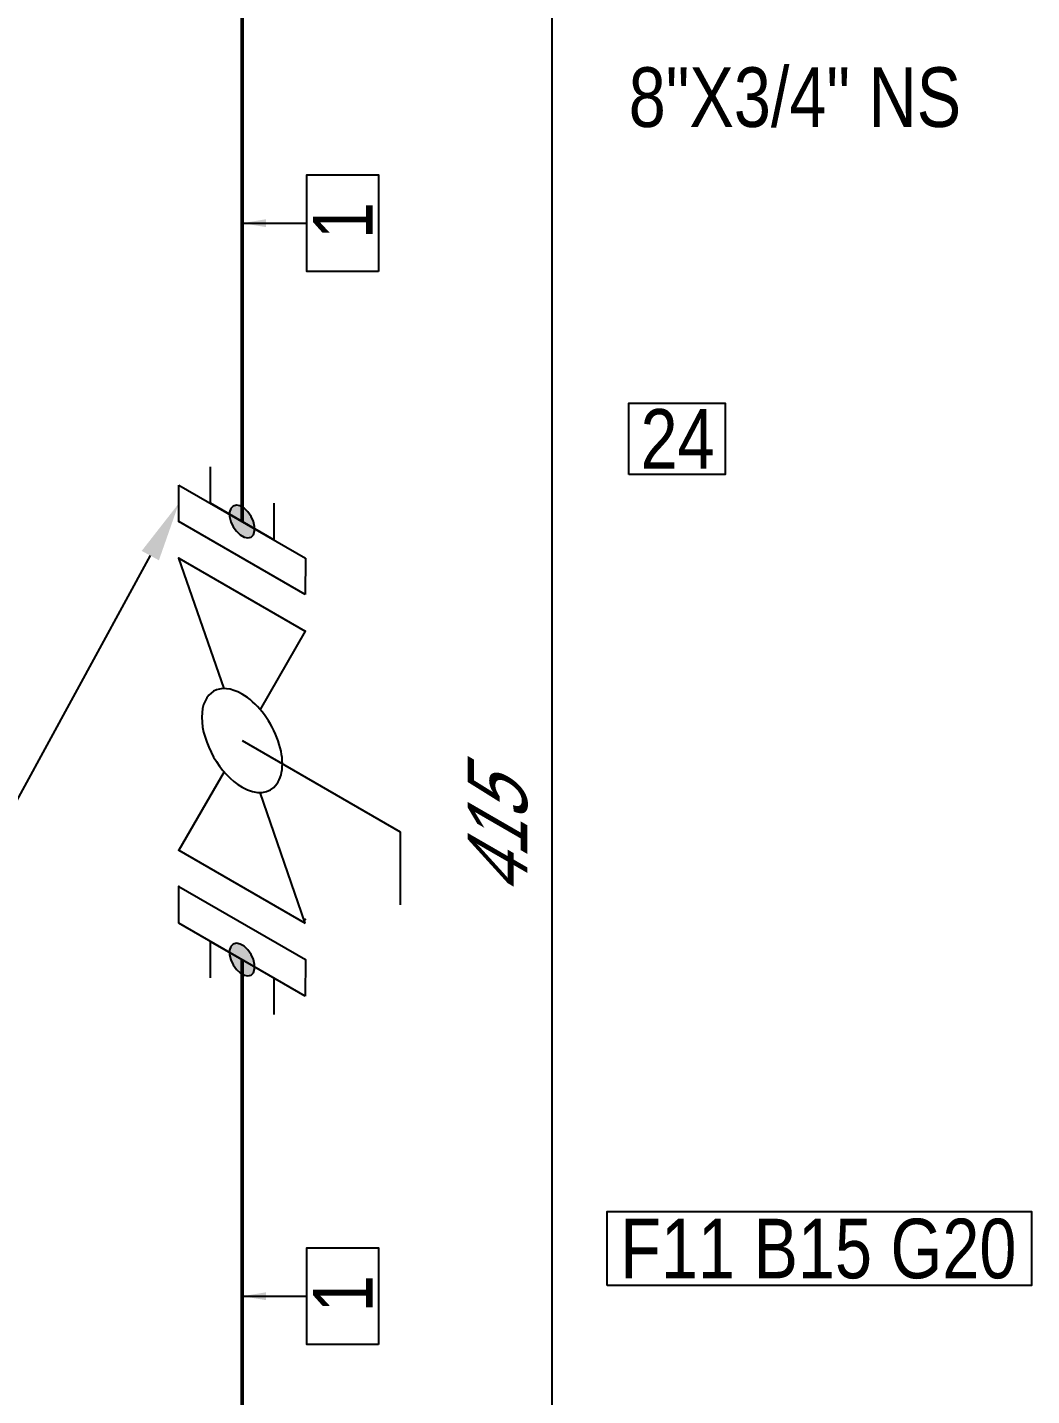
# Model space of a CAD drawing. Header units: millimetres. Extents: x 0 to 594, y 0 to 420.
# Drawn here: x 122.8 to 164.9, y 150.8 to 208.2 of the extents above; entities that cross this region are included whole.
import ezdxf
from ezdxf import colors
from ezdxf.entities.mleader import LeaderData, LeaderLine
from ezdxf.enums import TextEntityAlignment as Align
from ezdxf.math import Vec2, Vec3

# ---------------------------------------------------------------- set-up
doc = ezdxf.new("R2010")
doc.units = ezdxf.units.MM
doc.header["$LTSCALE"] = 0.25
for name, color, linetype in [('밸브', 4, 'Continuous'), ('용접', 1, 'Continuous'), ('주석', 7, 'Continuous'), ('치수', 1, 'Continuous')]:
    doc.layers.add(name, color=color, linetype=linetype)
doc.layers.add('파이프 작은 보어', color=30, linetype='Continuous', lineweight=50)
doc.styles.add('AdskIsoAnnotation', font='arial.ttf', dxfattribs={"width": 0.8, "height": 1})
doc.styles.add('AdskIsoMetric', font='arial.ttf', dxfattribs={"width": 0.8, "height": 2.5})
doc.styles.add('AdskIsoMetric-30', font='arial.ttf', dxfattribs={"width": 0.8, "height": 2.5})
doc.styles.add('AdskIsoMetric30', font='arial.ttf', dxfattribs={"width": 0.8, "oblique": 30, "height": 2.5})
doc.styles.get("Standard").update_dxf_attribs({"font": 'arial.ttf'})
doc.dimstyles.new('AdskIsoMetric', dxfattribs={"dimtxt": 2.5, "dimasz": 2.5, "dimexe": 1, "dimexo": 2, "dimgap": 0.8, "dimtad": 1, "dimdec": 0, "dimrnd": 1, "dimzin": 0, "dimdsep": 46, "dimtxsty": 'AdskIsoMetric', "dimcen": 0, "dimclrt": 7, "dimadec": 0, "dimazin": 0, "dimtfac": 1, "dimtdec": 0, "dimtmove": 1, "dimatfit": 3, "dimfxl": 0, "dimfrac": 2, "dimtolj": 1, "dimtzin": 0, "dimarcsym": 0})

# ---------------------------------------------------------------- blocks, each defined once
blk = doc.blocks.new('플랜지-1-IsoLeft')
at = {"color": 0, "linetype": 'ByBlock', "lineweight": -2}
blk.add_wipeout([(-0.1326, -0.1276), (-0.221, -0.0765), (0.1326, 0.1276), (0.221, 0.0765)], dxfattribs=at)
at = {"color": 0, "linetype": 'ByBlock', "lineweight": -2, "extrusion": (0, 0.816497, 0.57735)}
for p, q in [((-0.221, -0.0765), (0.1326, 0.1276)), ((0.1326, 0.1276), (0.221, 0.0765)), ((0.221, 0.0765), (-0.1326, -0.1276)), ((-0.1326, -0.1276), (-0.221, -0.0765))]:
    blk.add_line(p, q, dxfattribs=at)
at = {"color": 0, "linetype": 'ByBlock', "lineweight": -2}
blk.add_wipeout([(-0.1326, -0.1276), (-0.221, -0.0765), (0.1326, 0.1276), (0.221, 0.0765)], dxfattribs=at)
at = {"color": 0, "linetype": 'ByBlock', "lineweight": -2, "extrusion": (0, 0.816497, 0.57735)}
for p, q in [((-0.221, -0.0765), (0.1326, 0.1276)), ((0.1326, 0.1276), (0.221, 0.0765)), ((0.221, 0.0765), (-0.1326, -0.1276)), ((-0.1326, -0.1276), (-0.221, -0.0765))]:
    blk.add_line(p, q, dxfattribs=at)
blk = doc.blocks.new('개스킷-1-IsoLeft')
at = {"color": 0, "linetype": 'ByBlock', "lineweight": -2}
for p in [(0.1238, 0.1326), (0.221, 0.0765), (-0.221, -0.0765), (-0.1326, -0.1276)]:
    blk.add_point(p, dxfattribs=at)
blk = doc.blocks.new('볼 밸브-1-IsoLeft')
at = {"color": 0, "linetype": 'ByBlock', "lineweight": -2, "extrusion": (0, 0.816497, 0.57735)}
for p, q in [((-0.5303, 0.1021), (-0.1768, 0.3062)), ((-0.1768, 0.3062), (-0.0503, 0.0872)), ((-0.1511, 0.0289), (-0.5303, 0.1021)), ((0.5303, -0.1021), (0.151, -0.0291)), ((0.1125, -0.065), (0.1125, -0.065)), ((0.0503, -0.0872), (0.1768, -0.3062)), ((0.1768, -0.3062), (0.5303, -0.1021))]:
    blk.add_line(p, q, dxfattribs=at)
at = {"linetype": 'ByBlock'}
for start_param, end_param in [(2.356194, 5.497787), (-0.785398, 2.356194)]:
    blk.add_ellipse((0, 0), major_axis=(-0.1592, 0), ratio=0.57735, start_param=start_param, end_param=end_param, dxfattribs=at)
blk = doc.blocks.new('Operator_Lever-2-IsoLeft')
at = {"color": 0, "linetype": 'ByBlock', "lineweight": -2, "extrusion": (0, -0.816497, -0.57735)}
for p, q in [((0, 0), (0.4419, 0.2552)), ((0.4419, 0.2552), (0.6187, 0.1531))]:
    blk.add_line(p, q, dxfattribs=at)
blk = doc.blocks.new('*D70')
at = {"layer": 'Defpoints', "color": 0}
for p in [(131.785, 221.113), (131.785, 139.5), (144.776, 132)]:
    blk.add_point(p, dxfattribs=at)
at = {"layer": '치수', "color": 0, "lineweight": -2}
for p, q in [((133.785, 219.959), (145.776, 213.036)), ((144.776, 211.113), (144.776, 134.5)), ((133.785, 138.345), (145.776, 131.422))]:
    blk.add_line(p, q, dxfattribs=at)
at = {"layer": '치수', "color": 0}
for points in [[(144.359, 211.113), (145.192, 211.113), (144.776, 213.613)], [(144.359, 134.5), (145.192, 134.5), (144.776, 132)]]:
    blk.add_solid(points, dxfattribs=at)
at = {"layer": '치수', "color": 7, "insert": (142.509, 174.115), "char_height": 2.5, "attachment_point": 5, "rotation": 90, "style": 'AdskIsoMetric30'}
blk.add_mtext('\\A1;415', dxfattribs=at)
blk = doc.blocks.new('*D77')
at = {"layer": 'Defpoints', "color": 0}
for p in [(148.018, 230.485), (49.947, 198.864), (71.598, 186.364)]:
    blk.add_point(p, dxfattribs=at)
at = {"layer": '치수', "color": 0, "lineweight": -2}
for p, q in [((124.202, 241.735), (52.112, 200.114)), ((69.598, 187.519), (48.947, 199.441))]:
    blk.add_line(p, q, dxfattribs=at)
at = {"layer": '치수', "color": 0}
for points in [[(123.993, 242.096), (124.41, 241.374), (126.367, 242.985)], [(51.904, 200.475), (52.321, 199.753), (49.947, 198.864)]]:
    blk.add_solid(points, dxfattribs=at)
at = {"layer": '치수', "color": 7, "insert": (85.891, 222.233), "char_height": 2.5, "attachment_point": 5, "rotation": 30, "style": 'AdskIsoMetric-30'}
blk.add_mtext('\\A1;1040', dxfattribs=at)
blk = doc.blocks.new('SocketWeld-1-IsoLeft')
blk.add_hatch(color=256).paths.add_polyline_path([(-0.0294, -0.0234), (-0.0291, -0.0234), (-0.0288, -0.0235), (-0.0285, -0.0236), (-0.0283, -0.0237), (-0.028, -0.0238), (-0.0277, -0.0239), (-0.0274, -0.0239), (-0.0271, -0.024), (-0.0268, -0.0241), (-0.0265, -0.0242), (-0.0263, -0.0243), (-0.026, -0.0244), (-0.0257, -0.0244), (-0.0254, -0.0245), (-0.0251, -0.0246), (-0.0248, -0.0247), (-0.0246, -0.0248), (-0.0243, -0.0249), (-0.024, -0.0249), (-0.0237, -0.025), (-0.0234, -0.0251), (-0.0231, -0.0252), (-0.0228, -0.0253), (-0.0226, -0.0254), (-0.0223, -0.0254), (-0.022, -0.0255), (-0.0217, -0.0256), (-0.0214, -0.0257), (-0.0211, -0.0258), (-0.0209, -0.0259), (-0.0206, -0.0259), (-0.0203, -0.026), (-0.02, -0.0261), (-0.0197, -0.0262), (-0.0194, -0.0263), (-0.0191, -0.0264), (-0.0189, -0.0265), (-0.0186, -0.0265), (-0.0183, -0.0266), (-0.018, -0.0267), (-0.0177, -0.0268), (-0.0174, -0.0269), (-0.0172, -0.027), (-0.0169, -0.027), (-0.0166, -0.0271), (-0.0163, -0.0272), (-0.016, -0.0273), (-0.0157, -0.0274), (-0.0155, -0.0275), (-0.0155, -0.0275), (-0.0151, -0.0275), (-0.0148, -0.0275), (-0.0145, -0.0275), (-0.0142, -0.0276), (-0.0139, -0.0276), (-0.0136, -0.0276), (-0.0132, -0.0277), (-0.0129, -0.0277), (-0.0126, -0.0277), (-0.0123, -0.0277), (-0.012, -0.0278), (-0.0117, -0.0278), (-0.0114, -0.0278), (-0.011, -0.0279), (-0.0107, -0.0279), (-0.0104, -0.0279), (-0.0101, -0.0279), (-0.0098, -0.028), (-0.0095, -0.028), (-0.0091, -0.028), (-0.0088, -0.0281), (-0.0085, -0.0281), (-0.0082, -0.0281), (-0.0079, -0.0281), (-0.0076, -0.0282), (-0.0073, -0.0282), (-0.0069, -0.0282), (-0.0066, -0.0283), (-0.0063, -0.0283), (-0.006, -0.0283), (-0.0057, -0.0283), (-0.0054, -0.0284), (-0.005, -0.0284), (-0.0047, -0.0284), (-0.0044, -0.0285), (-0.0041, -0.0285), (-0.0038, -0.0285), (-0.0035, -0.0286), (-0.0032, -0.0286), (-0.0028, -0.0286), (-0.0025, -0.0286), (-0.0022, -0.0287), (-0.0019, -0.0287), (-0.0016, -0.0287), (-0.0013, -0.0288), (-0.0009, -0.0288), (-0.0006, -0.0288), (-0.0003, -0.0288), (0, -0.0289), (0, -0.0289), (0.0003, -0.0288), (0.0006, -0.0288), (0.0009, -0.0288), (0.0013, -0.0288), (0.0016, -0.0287), (0.0019, -0.0287), (0.0022, -0.0287), (0.0025, -0.0286), (0.0028, -0.0286), (0.0032, -0.0286), (0.0035, -0.0286), (0.0038, -0.0285), (0.0041, -0.0285), (0.0044, -0.0285), (0.0047, -0.0284), (0.005, -0.0284), (0.0054, -0.0284), (0.0057, -0.0283), (0.006, -0.0283), (0.0063, -0.0283), (0.0066, -0.0283), (0.0069, -0.0282), (0.0073, -0.0282), (0.0076, -0.0282), (0.0079, -0.0281), (0.0082, -0.0281), (0.0085, -0.0281), (0.0088, -0.0281), (0.0091, -0.028), (0.0095, -0.028), (0.0098, -0.028), (0.0101, -0.0279), (0.0104, -0.0279), (0.0107, -0.0279), (0.011, -0.0279), (0.0114, -0.0278), (0.0117, -0.0278), (0.012, -0.0278), (0.0123, -0.0277), (0.0126, -0.0277), (0.0129, -0.0277), (0.0132, -0.0277), (0.0136, -0.0276), (0.0139, -0.0276), (0.0142, -0.0276), (0.0145, -0.0275), (0.0148, -0.0275), (0.0151, -0.0275), (0.0155, -0.0275), (0.0155, -0.0275), (0.0157, -0.0274), (0.016, -0.0273), (0.0163, -0.0272), (0.0166, -0.0271), (0.0169, -0.027), (0.0172, -0.027), (0.0174, -0.0269), (0.0177, -0.0268), (0.018, -0.0267), (0.0183, -0.0266), (0.0186, -0.0265), (0.0189, -0.0265), (0.0191, -0.0264), (0.0194, -0.0263), (0.0197, -0.0262), (0.02, -0.0261), (0.0203, -0.026), (0.0206, -0.0259), (0.0209, -0.0259), (0.0211, -0.0258), (0.0214, -0.0257), (0.0217, -0.0256), (0.022, -0.0255), (0.0223, -0.0254), (0.0226, -0.0254), (0.0228, -0.0253), (0.0231, -0.0252), (0.0234, -0.0251), (0.0237, -0.025), (0.024, -0.0249), (0.0243, -0.0249), (0.0246, -0.0248), (0.0248, -0.0247), (0.0251, -0.0246), (0.0254, -0.0245), (0.0257, -0.0244), (0.026, -0.0244), (0.0263, -0.0243), (0.0265, -0.0242), (0.0268, -0.0241), (0.0271, -0.024), (0.0274, -0.0239), (0.0277, -0.0239), (0.028, -0.0238), (0.0283, -0.0237), (0.0285, -0.0236), (0.0288, -0.0235), (0.0291, -0.0234), (0.0294, -0.0234), (0.0294, -0.0234), (0.0296, -0.0232), (0.0298, -0.0231), (0.0301, -0.023), (0.0303, -0.0228), (0.0305, -0.0227), (0.0307, -0.0226), (0.031, -0.0224), (0.0312, -0.0223), (0.0314, -0.0222), (0.0316, -0.0221), (0.0319, -0.0219), (0.0321, -0.0218), (0.0323, -0.0217), (0.0325, -0.0215), (0.0328, -0.0214), (0.033, -0.0213), (0.0332, -0.0211), (0.0335, -0.021), (0.0337, -0.0209), (0.0339, -0.0207), (0.0341, -0.0206), (0.0344, -0.0205), (0.0346, -0.0204), (0.0348, -0.0202), (0.035, -0.0201), (0.0353, -0.02), (0.0355, -0.0198), (0.0357, -0.0197), (0.0359, -0.0196), (0.0362, -0.0194), (0.0364, -0.0193), (0.0366, -0.0192), (0.0368, -0.0191), (0.0371, -0.0189), (0.0373, -0.0188), (0.0375, -0.0187), (0.0377, -0.0185), (0.038, -0.0184), (0.0382, -0.0183), (0.0384, -0.0181), (0.0386, -0.018), (0.0389, -0.0179), (0.0391, -0.0177), (0.0393, -0.0176), (0.0395, -0.0175), (0.0398, -0.0174), (0.04, -0.0172), (0.0402, -0.0171), (0.0405, -0.017), (0.0405, -0.017), (0.0406, -0.0168), (0.0407, -0.0166), (0.0409, -0.0165), (0.041, -0.0163), (0.0412, -0.0161), (0.0413, -0.016), (0.0415, -0.0158), (0.0416, -0.0157), (0.0418, -0.0155), (0.0419, -0.0153), (0.042, -0.0152), (0.0422, -0.015), (0.0423, -0.0148), (0.0425, -0.0147), (0.0426, -0.0145), (0.0428, -0.0143), (0.0429, -0.0142), (0.0431, -0.014), (0.0432, -0.0138), (0.0433, -0.0137), (0.0435, -0.0135), (0.0436, -0.0134), (0.0438, -0.0132), (0.0439, -0.013), (0.0441, -0.0129), (0.0442, -0.0127), (0.0444, -0.0125), (0.0445, -0.0124), (0.0447, -0.0122), (0.0448, -0.012), (0.0449, -0.0119), (0.0451, -0.0117), (0.0452, -0.0115), (0.0454, -0.0114), (0.0455, -0.0112), (0.0457, -0.0111), (0.0458, -0.0109), (0.046, -0.0107), (0.0461, -0.0106), (0.0462, -0.0104), (0.0464, -0.0102), (0.0465, -0.0101), (0.0467, -0.0099), (0.0468, -0.0097), (0.047, -0.0096), (0.0471, -0.0094), (0.0473, -0.0092), (0.0474, -0.0091), (0.0476, -0.0089), (0.0476, -0.0089), (0.0476, -0.0087), (0.0477, -0.0086), (0.0477, -0.0084), (0.0478, -0.0082), (0.0478, -0.008), (0.0479, -0.0078), (0.0479, -0.0076), (0.048, -0.0075), (0.048, -0.0073), (0.0481, -0.0071), (0.0481, -0.0069), (0.0482, -0.0067), (0.0482, -0.0066), (0.0483, -0.0064), (0.0483, -0.0062), (0.0484, -0.006), (0.0484, -0.0058), (0.0485, -0.0056), (0.0485, -0.0055), (0.0486, -0.0053), (0.0486, -0.0051), (0.0487, -0.0049), (0.0487, -0.0047), (0.0488, -0.0046), (0.0488, -0.0044), (0.0489, -0.0042), (0.0489, -0.004), (0.049, -0.0038), (0.049, -0.0036), (0.0491, -0.0035), (0.0491, -0.0033), (0.0492, -0.0031), (0.0492, -0.0029), (0.0493, -0.0027), (0.0493, -0.0025), (0.0494, -0.0024), (0.0494, -0.0022), (0.0495, -0.002), (0.0495, -0.0018), (0.0496, -0.0016), (0.0496, -0.0015), (0.0497, -0.0013), (0.0497, -0.0011), (0.0498, -0.0009), (0.0498, -0.0007), (0.0499, -0.0005), (0.0499, -0.0004), (0.05, -0.0002), (0.05, 0), (0.05, 0), (0.05, 0.0002), (0.0499, 0.0004), (0.0499, 0.0005), (0.0498, 0.0007), (0.0498, 0.0009), (0.0497, 0.0011), (0.0497, 0.0013), (0.0496, 0.0015), (0.0496, 0.0016), (0.0495, 0.0018), (0.0495, 0.002), (0.0494, 0.0022), (0.0494, 0.0024), (0.0493, 0.0025), (0.0493, 0.0027), (0.0492, 0.0029), (0.0492, 0.0031), (0.0491, 0.0033), (0.0491, 0.0035), (0.049, 0.0036), (0.049, 0.0038), (0.0489, 0.004), (0.0489, 0.0042), (0.0488, 0.0044), (0.0488, 0.0046), (0.0487, 0.0047), (0.0487, 0.0049), (0.0486, 0.0051), (0.0486, 0.0053), (0.0485, 0.0055), (0.0485, 0.0056), (0.0484, 0.0058), (0.0484, 0.006), (0.0483, 0.0062), (0.0483, 0.0064), (0.0482, 0.0066), (0.0482, 0.0067), (0.0481, 0.0069), (0.0481, 0.0071), (0.048, 0.0073), (0.048, 0.0075), (0.0479, 0.0076), (0.0479, 0.0078), (0.0478, 0.008), (0.0478, 0.0082), (0.0477, 0.0084), (0.0477, 0.0086), (0.0476, 0.0087), (0.0476, 0.0089), (0.0476, 0.0089), (0.0474, 0.0091), (0.0473, 0.0092), (0.0471, 0.0094), (0.047, 0.0096), (0.0468, 0.0097), (0.0467, 0.0099), (0.0465, 0.0101), (0.0464, 0.0102), (0.0462, 0.0104), (0.0461, 0.0106), (0.046, 0.0107), (0.0458, 0.0109), (0.0457, 0.0111), (0.0455, 0.0112), (0.0454, 0.0114), (0.0452, 0.0115), (0.0451, 0.0117), (0.0449, 0.0119), (0.0448, 0.012), (0.0447, 0.0122), (0.0445, 0.0124), (0.0444, 0.0125), (0.0442, 0.0127), (0.0441, 0.0129), (0.0439, 0.013), (0.0438, 0.0132), (0.0436, 0.0134), (0.0435, 0.0135), (0.0433, 0.0137), (0.0432, 0.0138), (0.0431, 0.014), (0.0429, 0.0142), (0.0428, 0.0143), (0.0426, 0.0145), (0.0425, 0.0147), (0.0423, 0.0148), (0.0422, 0.015), (0.042, 0.0152), (0.0419, 0.0153), (0.0418, 0.0155), (0.0416, 0.0157), (0.0415, 0.0158), (0.0413, 0.016), (0.0412, 0.0161), (0.041, 0.0163), (0.0409, 0.0165), (0.0407, 0.0166), (0.0406, 0.0168), (0.0405, 0.017), (0.0405, 0.017), (0.0402, 0.0171), (0.04, 0.0172), (0.0398, 0.0174), (0.0395, 0.0175), (0.0393, 0.0176), (0.0391, 0.0177), (0.0389, 0.0179), (0.0386, 0.018), (0.0384, 0.0181), (0.0382, 0.0183), (0.038, 0.0184), (0.0377, 0.0185), (0.0375, 0.0187), (0.0373, 0.0188), (0.0371, 0.0189), (0.0368, 0.0191), (0.0366, 0.0192), (0.0364, 0.0193), (0.0362, 0.0194), (0.0359, 0.0196), (0.0357, 0.0197), (0.0355, 0.0198), (0.0353, 0.02), (0.035, 0.0201), (0.0348, 0.0202), (0.0346, 0.0204), (0.0344, 0.0205), (0.0341, 0.0206), (0.0339, 0.0207), (0.0337, 0.0209), (0.0335, 0.021), (0.0332, 0.0211), (0.033, 0.0213), (0.0328, 0.0214), (0.0325, 0.0215), (0.0323, 0.0217), (0.0321, 0.0218), (0.0319, 0.0219), (0.0316, 0.0221), (0.0314, 0.0222), (0.0312, 0.0223), (0.031, 0.0224), (0.0307, 0.0226), (0.0305, 0.0227), (0.0303, 0.0228), (0.0301, 0.023), (0.0298, 0.0231), (0.0296, 0.0232), (0.0294, 0.0234), (0.0294, 0.0234), (0.0291, 0.0234), (0.0288, 0.0235), (0.0285, 0.0236), (0.0283, 0.0237), (0.028, 0.0238), (0.0277, 0.0239), (0.0274, 0.0239), (0.0271, 0.024), (0.0268, 0.0241), (0.0265, 0.0242), (0.0263, 0.0243), (0.026, 0.0244), (0.0257, 0.0244), (0.0254, 0.0245), (0.0251, 0.0246), (0.0248, 0.0247), (0.0246, 0.0248), (0.0243, 0.0249), (0.024, 0.0249), (0.0237, 0.025), (0.0234, 0.0251), (0.0231, 0.0252), (0.0228, 0.0253), (0.0226, 0.0254), (0.0223, 0.0254), (0.022, 0.0255), (0.0217, 0.0256), (0.0214, 0.0257), (0.0211, 0.0258), (0.0209, 0.0259), (0.0206, 0.0259), (0.0203, 0.026), (0.02, 0.0261), (0.0197, 0.0262), (0.0194, 0.0263), (0.0191, 0.0264), (0.0189, 0.0265), (0.0186, 0.0265), (0.0183, 0.0266), (0.018, 0.0267), (0.0177, 0.0268), (0.0174, 0.0269), (0.0172, 0.027), (0.0169, 0.027), (0.0166, 0.0271), (0.0163, 0.0272), (0.016, 0.0273), (0.0157, 0.0274), (0.0155, 0.0275), (0.0155, 0.0275), (0.0151, 0.0275), (0.0148, 0.0275), (0.0145, 0.0275), (0.0142, 0.0276), (0.0139, 0.0276), (0.0136, 0.0276), (0.0132, 0.0277), (0.0129, 0.0277), (0.0126, 0.0277), (0.0123, 0.0277), (0.012, 0.0278), (0.0117, 0.0278), (0.0114, 0.0278), (0.011, 0.0279), (0.0107, 0.0279), (0.0104, 0.0279), (0.0101, 0.0279), (0.0098, 0.028), (0.0095, 0.028), (0.0091, 0.028), (0.0088, 0.0281), (0.0085, 0.0281), (0.0082, 0.0281), (0.0079, 0.0281), (0.0076, 0.0282), (0.0073, 0.0282), (0.0069, 0.0282), (0.0066, 0.0283), (0.0063, 0.0283), (0.006, 0.0283), (0.0057, 0.0283), (0.0054, 0.0284), (0.005, 0.0284), (0.0047, 0.0284), (0.0044, 0.0285), (0.0041, 0.0285), (0.0038, 0.0285), (0.0035, 0.0286), (0.0032, 0.0286), (0.0028, 0.0286), (0.0025, 0.0286), (0.0022, 0.0287), (0.0019, 0.0287), (0.0016, 0.0287), (0.0013, 0.0288), (0.0009, 0.0288), (0.0006, 0.0288), (0.0003, 0.0288), (0, 0.0289), (0, 0.0289), (-0.0003, 0.0288), (-0.0006, 0.0288), (-0.0009, 0.0288), (-0.0013, 0.0288), (-0.0016, 0.0287), (-0.0019, 0.0287), (-0.0022, 0.0287), (-0.0025, 0.0286), (-0.0028, 0.0286), (-0.0032, 0.0286), (-0.0035, 0.0286), (-0.0038, 0.0285), (-0.0041, 0.0285), (-0.0044, 0.0285), (-0.0047, 0.0284), (-0.005, 0.0284), (-0.0054, 0.0284), (-0.0057, 0.0283), (-0.006, 0.0283), (-0.0063, 0.0283), (-0.0066, 0.0283), (-0.0069, 0.0282), (-0.0073, 0.0282), (-0.0076, 0.0282), (-0.0079, 0.0281), (-0.0082, 0.0281), (-0.0085, 0.0281), (-0.0088, 0.0281), (-0.0091, 0.028), (-0.0095, 0.028), (-0.0098, 0.028), (-0.0101, 0.0279), (-0.0104, 0.0279), (-0.0107, 0.0279), (-0.011, 0.0279), (-0.0114, 0.0278), (-0.0117, 0.0278), (-0.012, 0.0278), (-0.0123, 0.0277), (-0.0126, 0.0277), (-0.0129, 0.0277), (-0.0132, 0.0277), (-0.0136, 0.0276), (-0.0139, 0.0276), (-0.0142, 0.0276), (-0.0145, 0.0275), (-0.0148, 0.0275), (-0.0151, 0.0275), (-0.0155, 0.0275), (-0.0155, 0.0275), (-0.0157, 0.0274), (-0.016, 0.0273), (-0.0163, 0.0272), (-0.0166, 0.0271), (-0.0169, 0.027), (-0.0172, 0.027), (-0.0174, 0.0269), (-0.0177, 0.0268), (-0.018, 0.0267), (-0.0183, 0.0266), (-0.0186, 0.0265), (-0.0189, 0.0265), (-0.0191, 0.0264), (-0.0194, 0.0263), (-0.0197, 0.0262), (-0.02, 0.0261), (-0.0203, 0.026), (-0.0206, 0.0259), (-0.0209, 0.0259), (-0.0211, 0.0258), (-0.0214, 0.0257), (-0.0217, 0.0256), (-0.022, 0.0255), (-0.0223, 0.0254), (-0.0226, 0.0254), (-0.0228, 0.0253), (-0.0231, 0.0252), (-0.0234, 0.0251), (-0.0237, 0.025), (-0.024, 0.0249), (-0.0243, 0.0249), (-0.0246, 0.0248), (-0.0248, 0.0247), (-0.0251, 0.0246), (-0.0254, 0.0245), (-0.0257, 0.0244), (-0.026, 0.0244), (-0.0263, 0.0243), (-0.0265, 0.0242), (-0.0268, 0.0241), (-0.0271, 0.024), (-0.0274, 0.0239), (-0.0277, 0.0239), (-0.028, 0.0238), (-0.0283, 0.0237), (-0.0285, 0.0236), (-0.0288, 0.0235), (-0.0291, 0.0234), (-0.0294, 0.0234), (-0.0294, 0.0234), (-0.0296, 0.0232), (-0.0298, 0.0231), (-0.0301, 0.023), (-0.0303, 0.0228), (-0.0305, 0.0227), (-0.0307, 0.0226), (-0.031, 0.0224), (-0.0312, 0.0223), (-0.0314, 0.0222), (-0.0316, 0.0221), (-0.0319, 0.0219), (-0.0321, 0.0218), (-0.0323, 0.0217), (-0.0325, 0.0215), (-0.0328, 0.0214), (-0.033, 0.0213), (-0.0332, 0.0211), (-0.0335, 0.021), (-0.0337, 0.0209), (-0.0339, 0.0207), (-0.0341, 0.0206), (-0.0344, 0.0205), (-0.0346, 0.0204), (-0.0348, 0.0202), (-0.035, 0.0201), (-0.0353, 0.02), (-0.0355, 0.0198), (-0.0357, 0.0197), (-0.0359, 0.0196), (-0.0362, 0.0194), (-0.0364, 0.0193), (-0.0366, 0.0192), (-0.0368, 0.0191), (-0.0371, 0.0189), (-0.0373, 0.0188), (-0.0375, 0.0187), (-0.0377, 0.0185), (-0.038, 0.0184), (-0.0382, 0.0183), (-0.0384, 0.0181), (-0.0386, 0.018), (-0.0389, 0.0179), (-0.0391, 0.0177), (-0.0393, 0.0176), (-0.0395, 0.0175), (-0.0398, 0.0174), (-0.04, 0.0172), (-0.0402, 0.0171), (-0.0405, 0.017), (-0.0405, 0.017), (-0.0406, 0.0168), (-0.0407, 0.0166), (-0.0409, 0.0165), (-0.041, 0.0163), (-0.0412, 0.0161), (-0.0413, 0.016), (-0.0415, 0.0158), (-0.0416, 0.0157), (-0.0418, 0.0155), (-0.0419, 0.0153), (-0.042, 0.0152), (-0.0422, 0.015), (-0.0423, 0.0148), (-0.0425, 0.0147), (-0.0426, 0.0145), (-0.0428, 0.0143), (-0.0429, 0.0142), (-0.0431, 0.014), (-0.0432, 0.0138), (-0.0433, 0.0137), (-0.0435, 0.0135), (-0.0436, 0.0134), (-0.0438, 0.0132), (-0.0439, 0.013), (-0.0441, 0.0129), (-0.0442, 0.0127), (-0.0444, 0.0125), (-0.0445, 0.0124), (-0.0447, 0.0122), (-0.0448, 0.012), (-0.0449, 0.0119), (-0.0451, 0.0117), (-0.0452, 0.0115), (-0.0454, 0.0114), (-0.0455, 0.0112), (-0.0457, 0.0111), (-0.0458, 0.0109), (-0.046, 0.0107), (-0.0461, 0.0106), (-0.0462, 0.0104), (-0.0464, 0.0102), (-0.0465, 0.0101), (-0.0467, 0.0099), (-0.0468, 0.0097), (-0.047, 0.0096), (-0.0471, 0.0094), (-0.0473, 0.0092), (-0.0474, 0.0091), (-0.0476, 0.0089), (-0.0476, 0.0089), (-0.0476, 0.0087), (-0.0477, 0.0086), (-0.0477, 0.0084), (-0.0478, 0.0082), (-0.0478, 0.008), (-0.0479, 0.0078), (-0.0479, 0.0076), (-0.048, 0.0075), (-0.048, 0.0073), (-0.0481, 0.0071), (-0.0481, 0.0069), (-0.0482, 0.0067), (-0.0482, 0.0066), (-0.0483, 0.0064), (-0.0483, 0.0062), (-0.0484, 0.006), (-0.0484, 0.0058), (-0.0485, 0.0056), (-0.0485, 0.0055), (-0.0486, 0.0053), (-0.0486, 0.0051), (-0.0487, 0.0049), (-0.0487, 0.0047), (-0.0488, 0.0046), (-0.0488, 0.0044), (-0.0489, 0.0042), (-0.0489, 0.004), (-0.049, 0.0038), (-0.049, 0.0036), (-0.0491, 0.0035), (-0.0491, 0.0033), (-0.0492, 0.0031), (-0.0492, 0.0029), (-0.0493, 0.0027), (-0.0493, 0.0025), (-0.0494, 0.0024), (-0.0494, 0.0022), (-0.0495, 0.002), (-0.0495, 0.0018), (-0.0496, 0.0016), (-0.0496, 0.0015), (-0.0497, 0.0013), (-0.0497, 0.0011), (-0.0498, 0.0009), (-0.0498, 0.0007), (-0.0499, 0.0005), (-0.0499, 0.0004), (-0.05, 0.0002), (-0.05, 0), (-0.05, 0), (-0.05, -0.0002), (-0.0499, -0.0004), (-0.0499, -0.0005), (-0.0498, -0.0007), (-0.0498, -0.0009), (-0.0497, -0.0011), (-0.0497, -0.0013), (-0.0496, -0.0015), (-0.0496, -0.0016), (-0.0495, -0.0018), (-0.0495, -0.002), (-0.0494, -0.0022), (-0.0494, -0.0024), (-0.0493, -0.0025), (-0.0493, -0.0027), (-0.0492, -0.0029), (-0.0492, -0.0031), (-0.0491, -0.0033), (-0.0491, -0.0035), (-0.049, -0.0036), (-0.049, -0.0038), (-0.0489, -0.004), (-0.0489, -0.0042), (-0.0488, -0.0044), (-0.0488, -0.0046), (-0.0487, -0.0047), (-0.0487, -0.0049), (-0.0486, -0.0051), (-0.0486, -0.0053), (-0.0485, -0.0055), (-0.0485, -0.0056), (-0.0484, -0.0058), (-0.0484, -0.006), (-0.0483, -0.0062), (-0.0483, -0.0064), (-0.0482, -0.0066), (-0.0482, -0.0067), (-0.0481, -0.0069), (-0.0481, -0.0071), (-0.048, -0.0073), (-0.048, -0.0075), (-0.0479, -0.0076), (-0.0479, -0.0078), (-0.0478, -0.008), (-0.0478, -0.0082), (-0.0477, -0.0084), (-0.0477, -0.0086), (-0.0476, -0.0087), (-0.0476, -0.0089), (-0.0476, -0.0089), (-0.0474, -0.0091), (-0.0473, -0.0092), (-0.0471, -0.0094), (-0.047, -0.0096), (-0.0468, -0.0097), (-0.0467, -0.0099), (-0.0465, -0.0101), (-0.0464, -0.0102), (-0.0462, -0.0104), (-0.0461, -0.0106), (-0.046, -0.0107), (-0.0458, -0.0109), (-0.0457, -0.0111), (-0.0455, -0.0112), (-0.0454, -0.0114), (-0.0452, -0.0115), (-0.0451, -0.0117), (-0.0449, -0.0119), (-0.0448, -0.012), (-0.0447, -0.0122), (-0.0445, -0.0124), (-0.0444, -0.0125), (-0.0442, -0.0127), (-0.0441, -0.0129), (-0.0439, -0.013), (-0.0438, -0.0132), (-0.0436, -0.0134), (-0.0435, -0.0135), (-0.0433, -0.0137), (-0.0432, -0.0138), (-0.0431, -0.014), (-0.0429, -0.0142), (-0.0428, -0.0143), (-0.0426, -0.0145), (-0.0425, -0.0147), (-0.0423, -0.0148), (-0.0422, -0.015), (-0.042, -0.0152), (-0.0419, -0.0153), (-0.0418, -0.0155), (-0.0416, -0.0157), (-0.0415, -0.0158), (-0.0413, -0.016), (-0.0412, -0.0161), (-0.041, -0.0163), (-0.0409, -0.0165), (-0.0407, -0.0166), (-0.0406, -0.0168), (-0.0405, -0.017), (-0.0405, -0.017), (-0.0402, -0.0171), (-0.04, -0.0172), (-0.0398, -0.0174), (-0.0395, -0.0175), (-0.0393, -0.0176), (-0.0391, -0.0177), (-0.0389, -0.0179), (-0.0386, -0.018), (-0.0384, -0.0181), (-0.0382, -0.0183), (-0.038, -0.0184), (-0.0377, -0.0185), (-0.0375, -0.0187), (-0.0373, -0.0188), (-0.0371, -0.0189), (-0.0368, -0.0191), (-0.0366, -0.0192), (-0.0364, -0.0193), (-0.0362, -0.0194), (-0.0359, -0.0196), (-0.0357, -0.0197), (-0.0355, -0.0198), (-0.0353, -0.02), (-0.035, -0.0201), (-0.0348, -0.0202), (-0.0346, -0.0204), (-0.0344, -0.0205), (-0.0341, -0.0206), (-0.0339, -0.0207), (-0.0337, -0.0209), (-0.0335, -0.021), (-0.0332, -0.0211), (-0.033, -0.0213), (-0.0328, -0.0214), (-0.0325, -0.0215), (-0.0323, -0.0217), (-0.0321, -0.0218), (-0.0319, -0.0219), (-0.0316, -0.0221), (-0.0314, -0.0222), (-0.0312, -0.0223), (-0.031, -0.0224), (-0.0307, -0.0226), (-0.0305, -0.0227), (-0.0303, -0.0228), (-0.0301, -0.023), (-0.0298, -0.0231), (-0.0296, -0.0232)], flags=0)
at = {"color": 0, "linetype": 'ByBlock', "lineweight": -2, "extrusion": (0, 0.816497, 0.57735)}
for p, q in [((0, 0.1021), (0.0884, 0.051)), ((0.0884, 0.051), (-0.0884, -0.051)), ((-0.0476, 0.0089), (-0.05, 0)), ((-0.05, 0), (-0.0476, -0.0089)), ((-0.0405, 0.017), (-0.0476, 0.0089)), ((-0.0294, 0.0234), (-0.0405, 0.017)), ((-0.0155, 0.0275), (-0.0294, 0.0234)), ((0, 0.0289), (-0.0155, 0.0275)), ((0.0155, 0.0275), (0, 0.0289)), ((0.0294, 0.0234), (0.0155, 0.0275)), ((0.0405, 0.017), (0.0294, 0.0234)), ((0.0476, 0.0089), (0.0405, 0.017)), ((0.05, 0), (0.0476, 0.0089)), ((0.0476, -0.0089), (0.05, 0)), ((-0.0884, -0.051), (-0.1768, 0)), ((-0.0476, -0.0089), (-0.0405, -0.017)), ((-0.0405, -0.017), (-0.0294, -0.0234)), ((-0.0294, -0.0234), (-0.0155, -0.0275)), ((-0.0155, -0.0275), (0, -0.0289)), ((0, -0.0289), (0.0155, -0.0275)), ((0.0155, -0.0275), (0.0294, -0.0234)), ((0.0294, -0.0234), (0.0405, -0.017)), ((0.0405, -0.017), (0.0476, -0.0089))]:
    blk.add_line(p, q, dxfattribs=at)
blk = doc.blocks.new('AnnoRect')
at = {"color": 0, "linetype": 'ByBlock', "lineweight": -2}
blk.add_wipeout([(-0.8095, -0.6), (-0.8095, 0.6), (0.8095, 0.6), (0.8095, -0.6)], dxfattribs=at)
blk.add_lwpolyline([(-0.8095, -0.6), (-0.8095, 0.6), (0.8095, 0.6), (0.8095, -0.6)], close=True, dxfattribs=at)
at = {"color": 0, "linetype": 'ByBlock', "lineweight": -2, "style": 'AdskIsoAnnotation', "width": 0.8}
blk.add_attdef('XX', text='', height=1, dxfattribs=at).set_placement((0, 0), align=Align.MIDDLE_CENTER)

msp = doc.modelspace()

# ---------------------------------------------------------------- block references
at = {"layer": '밸브', "xscale": 15, "yscale": 15, "zscale": 15}
for name, p, rotation in [('개스킷-1-IsoLeft', (131.785, 185.191), 299.9999999993261), ('플랜지-1-IsoLeft', (131.785, 169.882), 119.9999999992298)]:
    msp.add_blockref(name, p, dxfattribs=dict(at, rotation=rotation))
at = {"layer": '주석'}
ref = msp.add_blockref('AnnoRect', (156, 157), dxfattribs=dict(at, xscale=10.99261992619926, yscale=2.585266030013643, zscale=2.5))
ref.add_attrib('XX_001', 'F11 B15 G20', (147.643, 155.75), dxfattribs={"layer": '0', "color": 0, "linetype": 'ByBlock', "lineweight": -2, "height": 2.5, "style": 'AdskIsoAnnotation', "width": 0.8})

# ---------------------------------------------------------------- texts
at = {"layer": '주석', "insert": (148, 204), "char_height": 2.5, "attachment_point": 7, "style": 'AdskIsoAnnotation'}
msp.add_mtext('{\\Q0;8"X3/4" NS}', dxfattribs=at)

# ---------------------------------------------------------------- leaders
at = {"layer": '주석'}
ml = msp.add_multileader_mtext('Standard', dxfattribs=at)
ml.set_content('')
ml.set_leader_properties()
ml.build(insert=Vec2(0, 0))
ml.multileader.update_dxf_attribs({"dogleg_length": 0, "arrow_head_size": 0})
ctx = ml.context
ctx.base_point, ctx.arrow_head_size = Vec3(134.5, 200), 0
notes = []
notes.append((ctx, [(0, (1, 1, 0), (134.5, 200), (-1, 0), 0, [(0, [(131.785, 200)], 0, [])])]))
ctx.mtext, ml.multileader.dxf.content_type = None, 0
ml = msp.add_multileader_mtext('Standard', dxfattribs=at)
ml.set_content('')
ml.set_leader_properties()
ml.build(insert=Vec2(0, 0))
ml.multileader.update_dxf_attribs({"dogleg_length": 0, "arrow_head_size": 0})
ctx = ml.context
ctx.base_point, ctx.arrow_head_size = Vec3(134.5, 155), 0
notes.append((ctx, [(0, (1, 1, 0), (134.5, 155), (-1, 0), 0, [(0, [(131.785, 155)], 0, [])])]))
ctx.mtext, ml.multileader.dxf.content_type = None, 0
for ctx, leaders in notes:
    for number, flags, end, landing, length, lines in leaders:
        leader = LeaderData()
        leader.index, (leader.has_last_leader_line, leader.has_dogleg_vector, leader.attachment_direction) = number, flags
        leader.last_leader_point, leader.dogleg_vector, leader.dogleg_length = Vec3(end), Vec3(landing), length
        for number, points, colour, breaks in lines:
            line = LeaderLine()
            line.index, line.vertices, line.color, line.breaks = number, Vec3.list(points), colors.encode_raw_color(colour), breaks
            leader.lines.append(line)
        ctx.leaders.append(leader)

# ---------------------------------------------------------------- next in the draw order: linework, layer by layer
at = {"layer": '파이프 작은 보어'}
msp.add_lwpolyline([(131.785, 142.561), (131.785, 169.116)], dxfattribs=at)

# ---------------------------------------------------------------- next in the draw order: block references
at = {"layer": '밸브', "xscale": 15, "yscale": 15, "zscale": 15}
for name, p, rotation in [('볼 밸브-1-IsoLeft', (131.785, 178.302), 299.9999999992719), ('Operator_Lever-2-IsoLeft', (131.785, 178.302), 299.9999999996149), ('개스킷-1-IsoLeft', (131.785, 171.413), 299.9999999992779)]:
    msp.add_blockref(name, p, dxfattribs=dict(at, rotation=rotation))
at = {"layer": '용접', "xscale": 15, "yscale": 15, "zscale": 15, "rotation": 119.9999999996415}
msp.add_blockref('SocketWeld-1-IsoLeft', (131.785, 169.116), dxfattribs=at)

# ---------------------------------------------------------------- next in the draw order: block references
at = {"layer": '밸브', "xscale": 15, "yscale": 15, "zscale": 15, "rotation": 299.9999999992779}
msp.add_blockref('플랜지-1-IsoLeft', (131.785, 186.722), dxfattribs=at)

# ---------------------------------------------------------------- next in the draw order: linework, layer by layer
at = {"layer": '파이프 작은 보어'}
msp.add_lwpolyline([(131.785, 187.487), (131.785, 214.042)], dxfattribs=at)

# ---------------------------------------------------------------- next in the draw order: block references
at = {"layer": '용접', "xscale": 15, "yscale": 15, "zscale": 15, "rotation": 299.9999999996415}
msp.add_blockref('SocketWeld-1-IsoLeft', (131.785, 187.487), dxfattribs=at)

# ---------------------------------------------------------------- next in the draw order: dimensions: what is measured, and where the dimension line sits
at = {"layer": '치수'}
for base, p1, p2, angle, text, override, picture, middle in [((49.947, 198.864), (148.018, 230.485), (71.598, 186.364), 210, '1040', {"dimtad": 0, "dimlfac": 11.787361, "dimtxsty": 'AdskIsoMetric-30', "dimse1": 1, "dimse2": 0, "dimsd1": 0, "dimsd2": 0, "dimtmove": 1}, '*D77', (85.891, 222.233)), ((144.776, 132), (131.785, 221.113), (131.785, 139.5), 270, '415', {"dimtad": 0, "dimlfac": 5.084827, "dimtxsty": 'AdskIsoMetric30', "dimse1": 0, "dimse2": 0, "dimsd1": 0, "dimsd2": 0, "dimtmove": 1}, '*D70', (142.509, 174.115))]:
    dim = msp.add_linear_dim(base=base, p1=p1, p2=p2, angle=angle, text=text, dimstyle='AdskIsoMetric', override=override, dxfattribs=at)
    dim.commit()
    dim.dimension.update_dxf_attribs({"geometry": picture, "text_midpoint": middle, "dimtype": 160})

# ---------------------------------------------------------------- next in the draw order: leaders
at = {"layer": '주석'}
ml = msp.add_multileader_mtext('Standard', dxfattribs=at)
ml.set_content('')
ml.set_leader_properties()
ml.build(insert=Vec2(0, 0))
ml.multileader.update_dxf_attribs({"dogleg_length": 0, "arrow_head_size": 2.5})
ctx = ml.context
ctx.base_point, ctx.arrow_head_size = Vec3(121.101, 173.551), 2.5
notes = []
notes.append((ctx, [(0, (1, 1, 0), (121.101, 173.551), (-1, 0), 0, [(0, [(129.134, 188.253)], 0, [])])]))
ctx.mtext, ml.multileader.dxf.content_type = None, 0
for ctx, leaders in notes:
    for number, flags, end, landing, length, lines in leaders:
        leader = LeaderData()
        leader.index, (leader.has_last_leader_line, leader.has_dogleg_vector, leader.attachment_direction) = number, flags
        leader.last_leader_point, leader.dogleg_vector, leader.dogleg_length = Vec3(end), Vec3(landing), length
        for number, points, colour, breaks in lines:
            line = LeaderLine()
            line.index, line.vertices, line.color, line.breaks = number, Vec3.list(points), colors.encode_raw_color(colour), breaks
            leader.lines.append(line)
        ctx.leaders.append(leader)

# ---------------------------------------------------------------- next in the draw order: block references
ref = msp.add_blockref('AnnoRect', (136, 200), dxfattribs=dict(at, xscale=2.5, yscale=2.5, zscale=2.5, rotation=89.99999999927674))
ref.add_attrib('XX_001', '1', (137.255, 199.327), dxfattribs={"layer": '0', "color": 0, "linetype": 'ByBlock', "lineweight": -2, "height": 2.5, "rotation": 90, "style": 'AdskIsoAnnotation', "width": 0.8})
ref = msp.add_blockref('AnnoRect', (150.024, 190.956), dxfattribs=dict(at, xscale=2.5, yscale=2.5, zscale=2.5))
ref.add_attrib('XX_001', '24', (148.497, 189.701), dxfattribs={"layer": '0', "color": 0, "linetype": 'ByBlock', "lineweight": -2, "height": 2.5, "style": 'AdskIsoAnnotation', "width": 0.8})
ref = msp.add_blockref('AnnoRect', (136, 155), dxfattribs=dict(at, xscale=2.5, yscale=2.5, zscale=2.5, rotation=89.99999999927674))
ref.add_attrib('XX_001', '1', (137.255, 154.327), dxfattribs={"layer": '0', "color": 0, "linetype": 'ByBlock', "lineweight": -2, "height": 2.5, "rotation": 90, "style": 'AdskIsoAnnotation', "width": 0.8})

doc.saveas('drawing.dxf')
